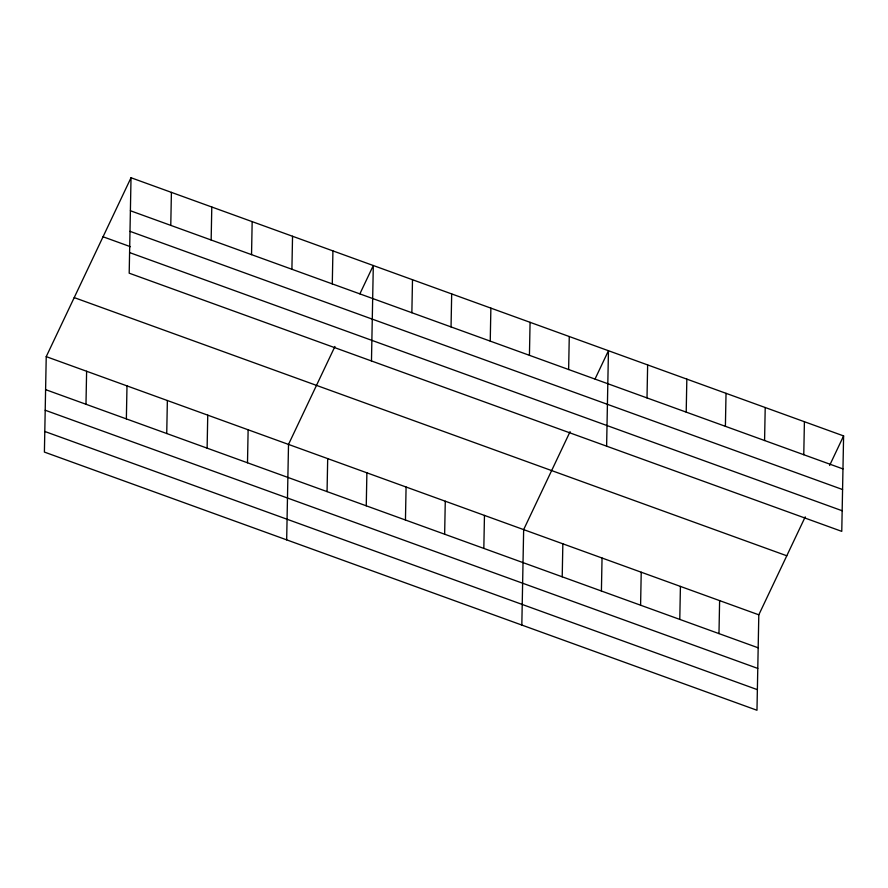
<?xml version="1.0" encoding="UTF-8"?>
<svg xmlns="http://www.w3.org/2000/svg" width="888" height="888" viewBox="0 0 888 888"><rect width="100%" height="100%" fill="white"/><g stroke="black" fill="none" stroke-linecap="round" stroke-linejoin="round"><path stroke-width="1.33" d="M131.024 177.744L129.193 273.182L841.769 531.368L843.6 435.919L131.024 177.744L46.232 356.632L44.4 452.081L756.976 710.256L758.807 614.818L805.238 516.849M85.981 404.262L86.613 371.262M126.362 418.892L126.995 385.892M166.733 433.522L167.366 400.521M170.774 225.374L171.406 192.374M207.115 448.151L207.748 415.151M211.155 240.004L211.788 207.004M247.497 462.781L248.129 429.781M251.537 254.634L252.17 221.634M286.669 539.86L288.511 444.411L334.943 346.453M291.908 269.264L292.541 236.264M327.062 491.608L327.694 458.619M332.29 283.894L332.922 250.893M366.256 505.816L366.888 472.816M371.473 360.972L373.304 265.523L359.895 293.817M405.45 520.013L406.082 487.013M411.866 312.72L412.498 279.72M444.644 534.21L445.276 501.209M451.049 326.928L451.681 293.928M483.827 548.418L484.46 515.417M490.243 341.125L490.875 308.125M521.822 625.052L523.654 529.614L570.085 431.657M529.437 355.322L530.069 322.322M562.215 576.812L562.848 543.811M568.631 369.519L569.264 336.53M601.409 591.008L602.042 558.019M606.615 446.165L608.447 350.727L595.038 379.01M640.592 605.216L641.225 572.216M647.008 397.924L647.641 364.924M679.786 619.413L680.419 586.413M686.202 412.121L686.835 379.121M718.98 633.61L719.613 600.61M725.396 426.318L726.029 393.329M764.579 440.526L765.212 407.525M803.773 454.723L804.406 421.722M829.614 465.445L843.6 435.919M130.392 210.745L842.967 468.92M130.003 231.346L842.568 489.532M103.041 236.774L130.403 246.686M129.593 252.581L842.168 510.755M74.215 297.602L786.79 555.777M46.232 356.632L758.807 614.818M45.599 389.632L758.174 647.807M45.199 410.234L757.775 668.42M44.8 431.468L757.364 689.654"/></g></svg>
